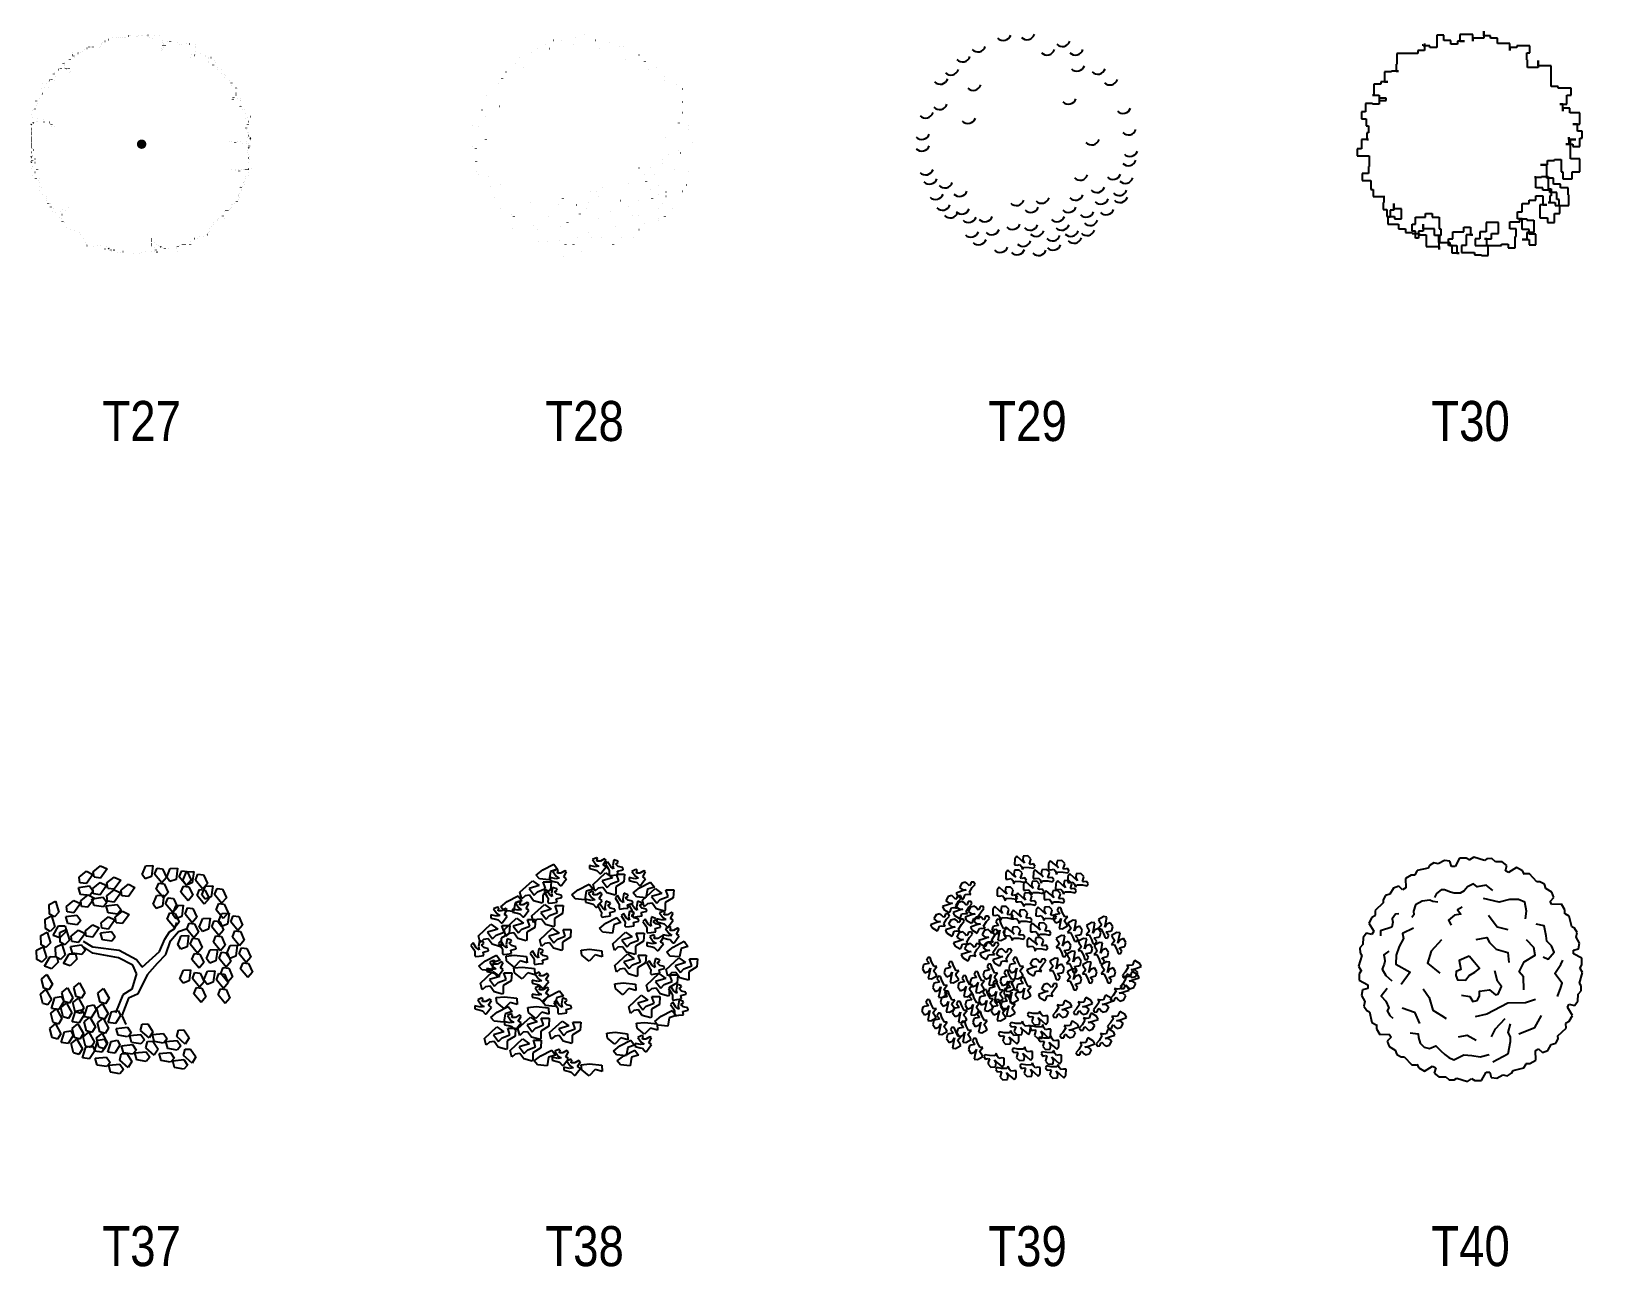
# Model space of a CAD drawing. Extents: x 1065 to 2013, y -203 to 519.
# Drawn here: x 1661.8 to 2012.8, y -202.7 to 74.8 of the extents above; entities that cross this region are included whole.
import ezdxf
from ezdxf.enums import TextEntityAlignment as Align

# ---------------------------------------------------------------- set-up
doc = ezdxf.new("R2010")
doc.units = 0
doc.header["$LTSCALE"] = 5
doc.header["$MEASUREMENT"] = 0
doc.header["$PDMODE"] = 3
doc.header["$PDSIZE"] = 0.005
doc.layers.get('0').update_dxf_attribs({"linetype": 'CONTINUOUS'})
doc.styles.get("Standard").update_dxf_attribs({"font": 'ach.shx', "width": 0.85, "height": 9})

# ---------------------------------------------------------------- blocks, each defined once
blk = doc.blocks.new('T27')
at = {"const_width": 0.021}
blk.add_lwpolyline([(-0.0105, 0, 1), (0.0105, 0, 1)], format="xyb", close=True, dxfattribs=at)
for p in [(-0.2546, 0.4236), (-0.2454, 0.431), (-0.2362, 0.4365), (-0.2362, 0.4365), (-0.2197, 0.4365), (-0.1903, 0.4347), (-0.1829, 0.4384), (-0.1811, 0.4494), (-0.1792, 0.4512), (-0.1755, 0.4549), (-0.1645, 0.4622), (-0.148, 0.4696), (-0.1296, 0.477), (-0.1149, 0.4806), (-0.1057, 0.4806), (-0.0947, 0.4806), (-0.0855, 0.4806), (-0.0781, 0.477), (-0.0726, 0.4806), (-0.0598, 0.4861), (-0.0543, 0.488), (-0.0487, 0.4898), (-0.023, 0.4825), (-0.0175, 0.4825), (-0.0138, 0.488), (-0.0009, 0.4898), (0.0028, 0.4898), (0.0229, 0.4898), (0.0285, 0.4898), (0.034, 0.4806), (0.0468, 0.4751), (0.0561, 0.4898), (0.0799, 0.4861), (0.0799, 0.4861), (0.0891, 0.4218), (0.0891, 0.4218), (0.091, 0.4292), (0.0928, 0.4641), (0.0928, 0.4273), (0.0946, 0.4586), (0.0965, 0.4531), (0.0965, 0.4494), (0.0965, 0.4439), (0.0965, 0.4328), (0.1038, 0.4439), (0.1149, 0.4622), (0.1277, 0.4604), (0.159, 0.4567), (0.1718, 0.4494), (0.1773, 0.4475), (0.1994, 0.4512), (0.2141, 0.4512), (0.2399, 0.4475), (0.2435, 0.4402), (0.2435, 0.4328), (0.2435, 0.4328), (-0.3502, 0.363), (-0.3465, 0.3685), (-0.3465, 0.3575), (-0.3465, 0.352), (-0.3226, 0.3795), (-0.3115, 0.4126), (-0.3097, 0.4016), (-0.306, 0.3961), (-0.3024, 0.3906), (-0.2858, 0.4089), (-0.2821, 0.4108), (-0.2748, 0.4126), (-0.2656, 0.4163), (0.2196, 0.3906), (0.2251, 0.4016), (0.238, 0.3997), (0.2399, 0.4163), (0.2399, 0.4016), (0.2637, 0.4053), (0.2858, 0.3979), (0.2858, 0.3942), (0.2987, 0.3887), (0.2987, 0.3851), (0.2987, 0.3703), (0.2987, 0.3685), (0.3115, 0.3887), (0.3207, 0.3556), (0.3281, 0.3759), (0.3299, 0.3648), (-0.4145, 0.2876), (-0.4053, 0.2913), (-0.3943, 0.3152), (-0.3925, 0.3225), (-0.3925, 0.2876), (-0.3869, 0.306), (-0.3741, 0.3354), (-0.363, 0.3391), (-0.3447, 0.3464), (-0.341, 0.3391), (-0.3392, 0.3391), (-0.3354, 0.3373), (-0.3354, 0.3354), (-0.3263, 0.3391), (-0.3226, 0.3225), (-0.3208, 0.3244), (0.3391, 0.3428), (0.3391, 0.3354), (0.3575, 0.3336), (0.3575, 0.3189), (0.3722, 0.3005), (0.374, 0.3134), (0.3777, 0.3097), (0.3924, 0.2858), (-0.4513, 0.2509), (-0.4513, 0.2214), (-0.4458, 0.227), (-0.4439, 0.2729), (-0.4347, 0.2546), (-0.4274, 0.2729), (-0.42, 0.2527), (-0.4163, 0.2803), (0.4034, 0.2748), (0.4053, 0.2637), (0.4237, 0.2527), (0.4237, 0.2288), (0.4237, 0.2214), (0.4292, 0.2509), (-0.4898, 0.1498), (-0.4843, 0.1571), (-0.4788, 0.159), (-0.4733, 0.1939), (-0.4715, 0.1737), (-0.4678, 0.181), (-0.4604, 0.2068), (0.4089, 0.2068), (0.4089, 0.2013), (0.4126, 0.2104), (0.4145, 0.2031), (0.4292, 0.2068), (0.4439, 0.1957), (0.4439, 0.1737), (0.4439, 0.17), (0.4457, 0.2049), (0.4457, 0.1976), (0.4512, 0.1571), (0.4622, 0.1571), (-0.4953, 0.0891), (-0.4953, 0.0708), (-0.4935, 0.1314), (-0.4898, 0.1204), (-0.4862, 0.0965), (-0.4715, 0.1002), (-0.4659, 0.1148), (-0.4659, 0.102), (-0.442, 0.1093), (-0.4384, 0.1002), (-0.4145, 0.0983), (-0.4126, 0.0909), (-0.4071, 0.0928), (-0.4053, 0.0891), (-0.4053, 0.0799), (-0.3906, 0.0799), (0.4659, 0.1148), (0.4678, 0.1387), (0.4678, 0.1387), (0.4696, 0.0726), (0.477, 0.1204), (0.477, 0.0891), (0.4806, 0.102), (0.488, 0.1241), (-0.4953, 0.0653), (-0.4953, 0.0542), (-0.4953, 0.045), (-0.4953, 0.0321), (-0.4953, 0.0285), (-0.4953, 0.023), (-0.4953, 0.0156), (-0.4953, 0.0046), (-0.4953, 0.0009), (0.3942, 0.0138), (0.4053, 0.0138), (0.42, 0.0082), (0.42, 0.0082), (0.4292, 0.0119), (0.4457, 0.0138), (0.4512, 0.0046), (0.4696, 0.0653), (0.4696, 0.0101), (0.4696, 0.0046), (0.4733, 0.0542), (0.477, 0.0303), (0.4788, 0.0505), (0.4788, 0.0009), (0.4788, 0.0009), (0.4806, 0.0395), (0.4825, 0.034), (0.4825, 0.0303), (0.488, 0.0285), (0.488, 0.0248), (0.4898, 0.0156), (-0.4953, -0.0046), (-0.4953, -0.0138), (-0.4953, -0.0358), (-0.4953, -0.0561), (-0.4953, -0.0579), (-0.4917, -0.0175), (-0.4917, -0.0542), (-0.4898, -0.0524), (-0.488, -0.0212), (-0.488, -0.0524), (-0.4862, -0.0248), (-0.4788, -0.0653), (0.477, -0.0303), (0.477, -0.0395), (0.477, -0.0395), (0.4788, -0.0469), (0.4806, -0.0157), (0.4806, -0.0616), (0.4825, -0.0083), (0.4825, -0.0542), (-0.4953, -0.08), (-0.4935, -0.1094), (-0.4917, -0.0726), (-0.4898, -0.0984), (-0.488, -0.0818), (-0.488, -0.1002), (-0.4788, -0.0818), (-0.4788, -0.1259), (-0.4697, -0.113), (0.4053, -0.1149), (0.4053, -0.1149), (0.42, -0.1149), (0.42, -0.1186), (0.42, -0.1186), (0.4365, -0.1149), (0.4384, -0.1204), (0.4494, -0.1149), (0.4586, -0.1149), (0.4678, -0.113), (0.4733, -0.113), (0.4788, -0.0818), (0.4788, -0.1278), (0.4806, -0.1112), (0.4861, -0.0708), (0.4917, -0.1094), (-0.488, -0.1406), (-0.4752, -0.1535), (-0.4641, -0.1627), (-0.4604, -0.1553), (-0.4604, -0.1719), (-0.4586, -0.1884), (-0.4568, -0.2086), (-0.4513, -0.1958), (0.4457, -0.1903), (0.4457, -0.1939), (0.4475, -0.2086), (0.4494, -0.2031), (0.4531, -0.1884), (0.4586, -0.17), (0.4586, -0.1719), (0.4604, -0.1829), (0.4622, -0.1664), (0.4678, -0.1443), (0.4678, -0.1553), (0.4788, -0.1406), (-0.4439, -0.227), (-0.4274, -0.2344), (-0.4255, -0.2436), (-0.4255, -0.2527), (-0.42, -0.2656), (-0.4108, -0.2675), (0.4034, -0.273), (0.4071, -0.2711), (0.4181, -0.2675), (0.4273, -0.2583), (0.4347, -0.2472), (0.4365, -0.227), (0.4365, -0.2307), (0.4365, -0.2325), (0.4365, -0.2362), (0.4384, -0.2215), (0.4384, -0.2399), (0.4384, -0.2399), (-0.4071, -0.2822), (-0.3998, -0.3005), (-0.3943, -0.2877), (-0.3869, -0.3079), (-0.3704, -0.3299), (-0.363, -0.3042), (-0.3612, -0.3336), (-0.3575, -0.3152), (-0.3557, -0.295), (-0.3557, -0.3465), (-0.3428, -0.2969), (-0.3428, -0.2969), (-0.3299, -0.2858), (0.3391, -0.3373), (0.3391, -0.3428), (0.3465, -0.3355), (0.3648, -0.3226), (0.3704, -0.3318), (0.374, -0.3024), (0.3795, -0.2987), (0.385, -0.2987), (0.3942, -0.295), (0.3979, -0.2895), (0.4034, -0.284), (-0.3447, -0.3538), (-0.3373, -0.3741), (-0.3189, -0.3851), (-0.3024, -0.3888), (-0.2785, -0.398), (-0.2766, -0.4071), (0.2582, -0.4163), (0.2766, -0.4126), (0.2913, -0.4071), (0.295, -0.4053), (0.3005, -0.398), (0.3042, -0.3796), (0.3042, -0.3906), (0.3134, -0.3686), (0.3207, -0.352), (0.3207, -0.352), (0.3207, -0.352), (0.3207, -0.3612), (-0.2601, -0.4237), (-0.2509, -0.4421), (-0.2472, -0.4494), (-0.2454, -0.4549), (-0.2178, -0.4586), (-0.1976, -0.4568), (-0.1829, -0.4568), (-0.1645, -0.4697), (-0.1572, -0.4586), (-0.148, -0.4678), (-0.1388, -0.4752), (-0.1351, -0.4825), (-0.1241, -0.4752), (-0.1094, -0.4862), (-0.0965, -0.488), (-0.0837, -0.4825), (-0.0837, -0.4825), (-0.0377, -0.4898), (-0.0101, -0.4898), (0.0009, -0.4862), (0.0174, -0.4825), (0.0432, -0.4825), (0.045, -0.4255), (0.045, -0.4347), (0.045, -0.4476), (0.045, -0.4531), (0.0561, -0.4402), (0.0561, -0.4641), (0.0561, -0.4825), (0.0634, -0.4752), (0.0671, -0.4494), (0.0689, -0.4843), (0.0763, -0.4549), (0.0836, -0.4586), (0.0836, -0.4586), (0.0855, -0.4604), (0.0946, -0.4641), (0.1038, -0.4678), (0.1222, -0.4697), (0.1571, -0.4623), (0.1571, -0.4697), (0.1608, -0.4825), (0.1627, -0.4604), (0.1718, -0.4549), (0.1847, -0.4513), (0.1939, -0.4513), (0.2178, -0.4513), (0.2196, -0.4365), (0.2362, -0.4255), (0.238, -0.4237), (0.249, -0.4219)]:
    blk.add_point(p)
blk = doc.blocks.new('T28')
for p in [(0.0009, 0.4932), (-0.2102, 0.4295), (-0.1746, 0.4486), (-0.1568, 0.4295), (-0.1389, 0.4677), (-0.1033, 0.4677), (-0.0498, 0.4486), (-0.0409, 0.4772), (0.0482, 0.4677), (0.066, 0.4295), (0.1106, 0.4581), (0.1551, 0.439), (0.173, 0.439), (-0.3083, 0.3626), (-0.2904, 0.3912), (-0.237, 0.4103), (0.1819, 0.3817), (0.2443, 0.4008), (0.271, 0.3721), (-0.3707, 0.2957), (-0.3528, 0.3243), (-0.2726, 0.3434), (0.2888, 0.3339), (0.3245, 0.3434), (0.3601, 0.3052), (0.3601, 0.2861), (-0.4419, 0.2192), (-0.3884, 0.2706), (0.4136, 0.267), (0.4403, 0.2479), (-0.4607, 0.1538), (-0.3828, 0.1705), (0.4403, 0.1905), (0.4403, 0.1428), (-0.5043, 0.0854), (-0.4774, 0.0814), (-0.444, 0.126), (0.4225, 0.095), (0.4671, 0.0854), (-0.444, 0.0202), (0.3623, 0.0314), (0.4671, 0.0663), (0.4849, 0.009), (-0.5043, -0.0102), (-0.4885, -0.0187), (0.3512, -0.0675), (0.3779, -0.0484), (0.4225, -0.0293), (0.4314, -0.0388), (-0.4865, -0.077), (-0.4865, -0.1248), (-0.4776, -0.1344), (0.2443, -0.1057), (0.271, -0.1344), (0.2977, -0.1057), (0.312, -0.1381), (0.3512, -0.0866), (0.3512, -0.0866), (0.4047, -0.1153), (0.4671, -0.1248), (-0.433, -0.1439), (-0.4241, -0.1917), (-0.3796, -0.1822), (0.0803, -0.1955), (0.1955, -0.1745), (0.2763, -0.1668), (0.2942, -0.205), (0.3298, -0.1859), (0.4582, -0.1822), (-0.4063, -0.2395), (-0.2438, -0.2635), (-0.1158, -0.2719), (-0.098, -0.2432), (-0.0356, -0.2719), (0.0179, -0.2624), (0.0268, -0.2146), (0.0535, -0.2146), (0.0625, -0.2337), (0.1605, -0.2528), (0.2407, -0.2528), (0.3031, -0.2432), (0.3298, -0.2241), (0.3512, -0.2682), (0.3655, -0.2146), (0.3655, -0.2337), (0.4403, -0.2108), (-0.3796, -0.2873), (-0.3261, -0.316), (-0.3172, -0.3255), (-0.1604, -0.3247), (-0.0214, -0.3136), (0.009, -0.291), (0.062, -0.3359), (0.1159, -0.3006), (0.1961, -0.2815), (0.214, -0.3197), (0.2407, -0.3197), (0.3334, -0.2873), (0.3334, -0.3351), (0.3334, -0.3446), (0.3601, -0.3255), (0.3958, -0.2873), (-0.3217, -0.3804), (-0.2281, -0.3637), (-0.2102, -0.3829), (-0.1103, -0.3693), (-0.077, -0.3526), (-0.032, -0.4211), (0.0176, -0.3971), (0.0304, -0.4211), (0.0749, -0.4211), (0.1399, -0.3693), (0.1641, -0.4211), (0.2175, -0.4211), (0.2443, -0.3829), (0.271, -0.3542), (-0.2049, -0.436), (-0.1659, -0.436), (-0.1122, -0.4306), (-0.0855, -0.4498), (-0.0498, -0.4498), (-0.0158, -0.4805), (0.1284, -0.4498), (-0.0937, -0.5028)]:
    blk.add_point(p)
blk = doc.blocks.new('T29')
for centre in [(-0.0024, 0.5046), (-0.2231, 0.4494), (-0.1093, 0.5012), (0.0873, 0.4356), (0.1562, 0.4736), (0.2149, 0.4356), (-0.2921, 0.4046), (0.2218, 0.3632), (-0.3921, 0.3045), (-0.3438, 0.3459), (0.3149, 0.3494), (0.37, 0.3011), (-0.2438, 0.2769), (-0.4576, 0.1527), (-0.3955, 0.1906), (0.1838, 0.2148), (0.4287, 0.1734), (-0.2679, 0.1285), (-0.4749, 0.0561), (0.2873, 0.0319), (0.4528, 0.0768), (-0.4749, 0.0043), (0.4597, -0.0198), (-0.4576, -0.1027), (0.2355, -0.1268), (0.3838, -0.1234), (0.4528, -0.0613), (-0.4404, -0.1441), (-0.3714, -0.1613), (-0.3059, -0.1993), (0.3114, -0.182), (0.4114, -0.1958), (0.439, -0.1406), (-0.4128, -0.2131), (-0.3818, -0.2614), (-0.0507, -0.2407), (0.0631, -0.2303), (0.2149, -0.2165), (0.3287, -0.2338), (0.4149, -0.2269), (-0.3473, -0.2959), (-0.2955, -0.2786), (-0.2645, -0.3166), (-0.1921, -0.3131), (0.0148, -0.2717), (0.1321, -0.3131), (0.1838, -0.2717), (0.2631, -0.2924), (0.2804, -0.3304), (0.3528, -0.2821), (-0.2542, -0.3822), (-0.161, -0.3718), (-0.0679, -0.3477), (0.0114, -0.3511), (0.039, -0.3787), (0.1114, -0.3994), (0.1528, -0.3511), (0.1942, -0.3787), (0.208, -0.4098), (0.2666, -0.3753), (-0.2197, -0.4167), (-0.1231, -0.4512), (-0.0472, -0.4615), (-0.0196, -0.4236), (0.0493, -0.465), (0.1148, -0.4408)]:
    blk.add_arc(centre, 0.0353, 224.79057, 341.70477)
blk = doc.blocks.new('T30')
for p, q in [((0.011, 0.4933), (-0.0478, 0.4933)), ((-0.0478, 0.4933), (-0.0478, 0.4933)), ((-0.0478, 0.4933), (-0.0478, 0.4623)), ((0.011, 0.4623), (0.011, 0.4933)), ((0.0593, 0.4866), (0.0593, 0.5071)), ((0.0593, 0.5071), (0.0593, 0.4761)), ((-0.2134, 0.445), (-0.2166, 0.445)), ((-0.2166, 0.445), (-0.2166, 0.445)), ((-0.2134, 0.4415), (-0.2134, 0.445)), ((-0.1821, 0.4415), (-0.2134, 0.4415)), ((-0.2064, 0.4521), (-0.2064, 0.421)), ((-0.1821, 0.4348), (-0.1821, 0.4415)), ((-0.1511, 0.4348), (-0.1821, 0.4348)), ((-0.1201, 0.4898), (-0.1511, 0.4898)), ((-0.1511, 0.4898), (-0.1511, 0.4348)), ((-0.1511, 0.4348), (-0.1511, 0.4348)), ((-0.1201, 0.4658), (-0.1201, 0.4898)), ((-0.0891, 0.4658), (-0.1201, 0.4658)), ((-0.0891, 0.4485), (-0.0891, 0.4658)), ((-0.0581, 0.4485), (-0.0891, 0.4485)), ((-0.027, 0.4623), (-0.0581, 0.4623)), ((-0.0581, 0.4623), (-0.0581, 0.4485)), ((-0.0478, 0.4623), (-0.027, 0.4623)), ((0.0593, 0.4761), (0.011, 0.4761)), ((0.011, 0.4761), (0.011, 0.4623)), ((0.0903, 0.4866), (0.0593, 0.4866)), ((0.0903, 0.4761), (0.0903, 0.4866)), ((0.1213, 0.4761), (0.0903, 0.4761)), ((0.1213, 0.4521), (0.1213, 0.4761)), ((0.1763, 0.4521), (0.1213, 0.4521)), ((0.1763, 0.421), (0.1763, 0.4521)), ((0.2073, 0.4348), (0.1763, 0.4348)), ((0.1763, 0.4348), (0.1763, 0.421)), ((0.2661, 0.4415), (0.2073, 0.4415)), ((0.2073, 0.4415), (0.2073, 0.4348)), ((0.2661, 0.4105), (0.2661, 0.4415)), ((-0.3305, 0.3586), (-0.334, 0.3586)), ((-0.334, 0.3586), (-0.334, 0.3276)), ((-0.2995, 0.407), (-0.3305, 0.407)), ((-0.3305, 0.407), (-0.3305, 0.3586)), ((-0.2684, 0.407), (-0.2995, 0.407)), ((-0.2995, 0.407), (-0.2995, 0.407)), ((-0.2374, 0.407), (-0.2684, 0.407)), ((-0.2684, 0.407), (-0.2684, 0.407)), ((-0.2064, 0.421), (-0.2374, 0.421)), ((-0.2374, 0.421), (-0.2374, 0.407)), ((-0.2064, 0.421), (-0.2064, 0.421)), ((0.2524, 0.3794), (0.2524, 0.4105)), ((0.2524, 0.4105), (0.2661, 0.4105)), ((0.2556, 0.3794), (0.2524, 0.3794)), ((0.2556, 0.3449), (0.2556, 0.3794)), ((0.3039, 0.3519), (0.3039, 0.3759)), ((0.3039, 0.3759), (0.3039, 0.3449)), ((0.3627, 0.3519), (0.3039, 0.3519)), ((0.3627, 0.3209), (0.3627, 0.3519)), ((-0.3548, 0.3244), (-0.3858, 0.3244)), ((-0.3858, 0.3244), (-0.3858, 0.2793)), ((-0.3238, 0.3276), (-0.3548, 0.3276)), ((-0.3548, 0.3276), (-0.3548, 0.3244)), ((-0.334, 0.3276), (-0.3238, 0.3276)), ((0.3039, 0.3449), (0.2556, 0.3449)), ((0.3627, 0.2899), (0.3627, 0.3209)), ((0.3627, 0.3209), (0.3627, 0.3209)), ((0.3627, 0.2588), (0.3627, 0.2899)), ((0.3627, 0.2899), (0.3627, 0.2899)), ((-0.4341, 0.2208), (-0.4408, 0.2208)), ((-0.4408, 0.2208), (-0.4098, 0.2208)), ((-0.403, 0.2691), (-0.4341, 0.2691)), ((-0.4341, 0.2691), (-0.4341, 0.2208)), ((-0.4098, 0.2208), (-0.4098, 0.1964)), ((-0.372, 0.2793), (-0.403, 0.2793)), ((-0.403, 0.2793), (-0.403, 0.2691)), ((-0.3858, 0.2793), (-0.372, 0.2793)), ((0.3937, 0.2588), (0.3627, 0.2588)), ((0.3627, 0.2588), (0.3627, 0.2588)), ((0.3937, 0.2518), (0.3937, 0.2588)), ((0.4522, 0.2518), (0.3937, 0.2518)), ((0.4318, 0.1792), (0.4318, 0.2208)), ((0.4318, 0.2208), (0.4522, 0.2208)), ((0.4522, 0.2208), (0.4522, 0.2518)), ((-0.4721, 0.1449), (-0.489, 0.1449)), ((-0.489, 0.1449), (-0.489, 0.1136)), ((-0.4408, 0.1827), (-0.4721, 0.1827)), ((-0.4721, 0.1827), (-0.4721, 0.1449)), ((-0.4408, 0.1792), (-0.4408, 0.1827)), ((-0.4098, 0.1792), (-0.4408, 0.1792)), ((-0.3787, 0.207), (-0.4098, 0.207)), ((-0.4098, 0.207), (-0.4098, 0.1792)), ((-0.4098, 0.1964), (-0.3787, 0.1964)), ((-0.3787, 0.1964), (-0.3787, 0.207)), ((0.4145, 0.1792), (0.4004, 0.1792)), ((0.4004, 0.1792), (0.4318, 0.1792)), ((0.4145, 0.1481), (0.4145, 0.1792)), ((0.4455, 0.1622), (0.4145, 0.1622)), ((0.4145, 0.1622), (0.4145, 0.1481)), ((0.4455, 0.1414), (0.4455, 0.1622)), ((0.4903, 0.1414), (0.4455, 0.1414)), ((0.4903, 0.0896), (0.4903, 0.1414)), ((-0.489, 0.1136), (-0.4686, 0.1136)), ((-0.4686, 0.1136), (-0.4686, 0.0825)), ((-0.4686, 0.0825), (-0.458, 0.0825)), ((-0.458, 0.0825), (-0.458, 0.0515)), ((0.48, 0.0896), (0.4592, 0.0896)), ((0.4592, 0.0896), (0.4903, 0.0896)), ((0.48, 0.0585), (0.48, 0.0896)), ((-0.458, 0.0205), (-0.489, 0.0205)), ((-0.489, 0.0205), (-0.489, -0.0208)), ((-0.458, 0.0515), (-0.4651, 0.0515)), ((-0.4651, 0.0515), (-0.4651, 0.0205)), ((-0.4651, 0.0205), (-0.458, 0.0205)), ((0.442, 0.0205), (0.442, 0.031)), ((0.442, 0.031), (0.442, 0)), ((0.473, 0.0205), (0.442, 0.0205)), ((0.449, -0.0106), (0.449, 0.0205)), ((0.449, 0.0205), (0.473, 0.0205)), ((0.5005, 0.0585), (0.48, 0.0585)), ((0.4903, -0.0106), (0.4903, 0.0275)), ((0.4903, 0.0275), (0.5005, 0.0275)), ((0.5005, 0.0275), (0.5005, 0.0585)), ((-0.489, -0.0208), (-0.5098, -0.0208)), ((-0.5098, -0.0208), (-0.5098, -0.0518)), ((-0.5098, -0.0518), (-0.4548, -0.0518)), ((-0.4548, -0.0518), (-0.4548, -0.1001)), ((0.3764, -0.0726), (0.3764, -0.0691)), ((0.3764, -0.0691), (0.4075, -0.0691)), ((0.4075, -0.0691), (0.4075, -0.1245)), ((0.442, 0), (0.4282, 0)), ((0.4282, 0), (0.4592, 0)), ((0.449, -0.0656), (0.449, -0.0106)), ((0.449, -0.0106), (0.449, -0.0106)), ((0.4903, -0.0656), (0.449, -0.0656)), ((0.4592, 0), (0.4592, -0.0106)), ((0.4592, -0.0106), (0.4903, -0.0106)), ((0.4903, -0.1245), (0.4903, -0.0656)), ((-0.458, -0.1312), (-0.4859, -0.1312)), ((-0.4859, -0.1312), (-0.4859, -0.1625)), ((-0.4548, -0.1001), (-0.458, -0.1001)), ((-0.458, -0.1001), (-0.458, -0.1312)), ((0.3419, -0.0934), (0.3144, -0.0934)), ((0.3144, -0.0934), (0.3454, -0.0934)), ((0.3419, -0.152), (0.3419, -0.0934)), ((0.3454, -0.0934), (0.3454, -0.0726)), ((0.3454, -0.0726), (0.3764, -0.0726)), ((0.4075, -0.1245), (0.4145, -0.1245)), ((0.4145, -0.1245), (0.4145, -0.1555)), ((0.4557, -0.1555), (0.4557, -0.1245)), ((0.4557, -0.1245), (0.4903, -0.1245)), ((-0.4859, -0.1625), (-0.4478, -0.1625)), ((-0.4478, -0.1625), (-0.4478, -0.2038)), ((-0.4478, -0.2038), (-0.4376, -0.2038)), ((-0.4376, -0.2038), (-0.4376, -0.2348)), ((0.2936, -0.1485), (0.2869, -0.1485)), ((0.2869, -0.1485), (0.3179, -0.1485)), ((0.2936, -0.1968), (0.2936, -0.1485)), ((0.3246, -0.1968), (0.2936, -0.1968)), ((0.3179, -0.1485), (0.3179, -0.1453)), ((0.3179, -0.1453), (0.3489, -0.1453)), ((0.3246, -0.2073), (0.3246, -0.1968)), ((0.3557, -0.2073), (0.3246, -0.2073)), ((0.3729, -0.152), (0.3419, -0.152)), ((0.3489, -0.1453), (0.3489, -0.2003)), ((0.3489, -0.2003), (0.3627, -0.2003)), ((0.3557, -0.2176), (0.3557, -0.2073)), ((0.3627, -0.2003), (0.3627, -0.2313)), ((0.3729, -0.1795), (0.3729, -0.152)), ((0.4039, -0.1795), (0.3729, -0.1795)), ((0.4039, -0.1968), (0.4039, -0.1795)), ((0.4385, -0.1968), (0.4039, -0.1968)), ((0.4145, -0.1555), (0.4557, -0.1555)), ((0.4385, -0.2278), (0.4385, -0.1968)), ((0.4557, -0.1555), (0.4557, -0.1555)), ((-0.4376, -0.2348), (-0.3893, -0.2348)), ((-0.3893, -0.2623), (-0.3925, -0.2623)), ((-0.3925, -0.2623), (-0.3925, -0.2934)), ((-0.3893, -0.2348), (-0.3893, -0.2313)), ((-0.3893, -0.2313), (-0.3893, -0.2623)), ((-0.3442, -0.2902), (-0.3442, -0.2659)), ((-0.3442, -0.2659), (-0.3442, -0.2969)), ((0.2316, -0.3039), (0.2316, -0.2659)), ((0.2316, -0.2659), (0.2316, -0.2659)), ((0.2316, -0.2659), (0.2626, -0.2659)), ((0.2626, -0.2659), (0.2626, -0.2521)), ((0.2626, -0.2521), (0.2936, -0.2521)), ((0.2936, -0.2521), (0.2936, -0.2313)), ((0.2936, -0.2313), (0.3246, -0.2313)), ((0.3419, -0.2729), (0.3109, -0.2729)), ((0.3109, -0.2729), (0.3109, -0.3315)), ((0.3246, -0.2313), (0.3246, -0.2729)), ((0.3246, -0.2729), (0.3419, -0.2729)), ((0.3557, -0.2623), (0.3489, -0.2623)), ((0.3489, -0.2623), (0.38, -0.2623)), ((0.3867, -0.2176), (0.3557, -0.2176)), ((0.3627, -0.2313), (0.3557, -0.2313)), ((0.3557, -0.2313), (0.3557, -0.2623)), ((0.38, -0.2623), (0.38, -0.2761)), ((0.38, -0.2761), (0.411, -0.2761)), ((0.3867, -0.2486), (0.3867, -0.2176)), ((0.3867, -0.2176), (0.3867, -0.2176)), ((0.3972, -0.2486), (0.3867, -0.2486)), ((0.3972, -0.2796), (0.3972, -0.2486)), ((0.4004, -0.2796), (0.3972, -0.2796)), ((0.4004, -0.3107), (0.4004, -0.2796)), ((0.411, -0.2761), (0.411, -0.2761)), ((0.411, -0.2761), (0.442, -0.2761)), ((0.442, -0.2278), (0.4385, -0.2278)), ((0.442, -0.2761), (0.442, -0.2278)), ((-0.3925, -0.2934), (-0.3755, -0.2934)), ((-0.3755, -0.2934), (-0.3755, -0.3247)), ((-0.3755, -0.3247), (-0.341, -0.3247)), ((-0.3615, -0.3279), (-0.372, -0.3279)), ((-0.372, -0.3279), (-0.372, -0.359)), ((-0.3442, -0.2969), (-0.3615, -0.2969)), ((-0.3615, -0.2969), (-0.3615, -0.3279)), ((-0.31, -0.2902), (-0.3442, -0.2902)), ((-0.341, -0.3247), (-0.341, -0.335)), ((-0.341, -0.335), (-0.31, -0.335)), ((-0.31, -0.335), (-0.31, -0.2902)), ((-0.2477, -0.359), (-0.2477, -0.3279)), ((-0.2477, -0.3279), (-0.2029, -0.3279)), ((-0.2029, -0.3279), (-0.2029, -0.3107)), ((-0.2029, -0.3107), (-0.1719, -0.3107)), ((-0.1719, -0.3107), (-0.1719, -0.3279)), ((-0.1719, -0.3279), (-0.1409, -0.3279)), ((-0.1409, -0.3279), (-0.1409, -0.3798)), ((0.1763, -0.3798), (0.1763, -0.3487)), ((0.1763, -0.3487), (0.2214, -0.3487)), ((0.2108, -0.335), (0.2108, -0.3039)), ((0.2108, -0.3039), (0.2316, -0.3039)), ((0.2316, -0.335), (0.2108, -0.335)), ((0.2214, -0.3487), (0.2214, -0.335)), ((0.2214, -0.335), (0.2524, -0.335)), ((0.2316, -0.3833), (0.2316, -0.335)), ((0.2524, -0.335), (0.2524, -0.3417)), ((0.2524, -0.3417), (0.2834, -0.3417)), ((0.2834, -0.3417), (0.2834, -0.397)), ((0.3109, -0.3315), (0.3454, -0.3315)), ((0.3454, -0.3315), (0.3454, -0.3522)), ((0.3764, -0.3522), (0.3764, -0.3107)), ((0.3764, -0.3107), (0.4004, -0.3107)), ((-0.372, -0.359), (-0.3238, -0.359)), ((-0.3238, -0.359), (-0.3238, -0.3798)), ((-0.3238, -0.3798), (-0.2927, -0.3798)), ((-0.2927, -0.3798), (-0.2927, -0.397)), ((-0.2927, -0.397), (-0.2617, -0.397)), ((-0.2617, -0.39), (-0.2617, -0.359)), ((-0.2617, -0.359), (-0.2477, -0.359)), ((-0.2477, -0.39), (-0.2617, -0.39)), ((-0.2617, -0.397), (-0.2617, -0.4006)), ((-0.2617, -0.4006), (-0.2304, -0.4006)), ((-0.2477, -0.4214), (-0.2477, -0.39)), ((-0.2134, -0.39), (-0.2339, -0.39)), ((-0.2339, -0.39), (-0.2339, -0.4214)), ((-0.2304, -0.4006), (-0.2304, -0.4073)), ((-0.2304, -0.4073), (-0.1994, -0.4073)), ((-0.2134, -0.3798), (-0.2134, -0.359)), ((-0.2134, -0.359), (-0.2134, -0.39)), ((-0.1617, -0.3798), (-0.2134, -0.3798)), ((-0.1994, -0.4073), (-0.1994, -0.4591)), ((-0.1617, -0.4108), (-0.1617, -0.3798)), ((-0.1374, -0.4108), (-0.1617, -0.4108)), ((-0.1338, -0.4108), (-0.1444, -0.4108)), ((-0.1444, -0.4108), (-0.1444, -0.4418)), ((-0.1409, -0.3798), (-0.1338, -0.3798)), ((-0.1374, -0.4418), (-0.1374, -0.4108)), ((-0.1338, -0.3798), (-0.1338, -0.4108)), ((-0.0788, -0.4246), (-0.0788, -0.3935)), ((-0.0788, -0.3935), (-0.0306, -0.3935)), ((-0.0306, -0.3935), (-0.0306, -0.373)), ((-0.0306, -0.373), (0.0004, -0.373)), ((0.011, -0.4073), (-0.02, -0.4073)), ((-0.02, -0.4073), (-0.02, -0.4556)), ((0.0004, -0.373), (0.0004, -0.4073)), ((0.0004, -0.4073), (0.011, -0.4073)), ((0.0695, -0.3935), (0.042, -0.3935)), ((0.042, -0.3935), (0.042, -0.4246)), ((0.1248, -0.3522), (0.0695, -0.3522)), ((0.0695, -0.3522), (0.0695, -0.3935)), ((0.0935, -0.4246), (0.0935, -0.4006)), ((0.0935, -0.4006), (0.1248, -0.4006)), ((0.1248, -0.4006), (0.1248, -0.3522)), ((0.2041, -0.3798), (0.1763, -0.3798)), ((0.2006, -0.4661), (0.2006, -0.4143)), ((0.2006, -0.4143), (0.2041, -0.4143)), ((0.2041, -0.4143), (0.2041, -0.3798)), ((0.2626, -0.3833), (0.2316, -0.3833)), ((0.2834, -0.397), (0.2524, -0.397)), ((0.2524, -0.397), (0.2524, -0.4281)), ((0.2626, -0.4041), (0.2626, -0.3833)), ((0.2936, -0.4041), (0.2626, -0.4041)), ((0.2936, -0.4524), (0.2936, -0.4041)), ((0.2936, -0.4041), (0.2936, -0.4041)), ((0.3454, -0.3522), (0.3764, -0.3522)), ((-0.2339, -0.4214), (-0.2477, -0.4214)), ((-0.1994, -0.4591), (-0.1409, -0.4591)), ((-0.1444, -0.4418), (-0.0926, -0.4418)), ((-0.1409, -0.4729), (-0.1409, -0.4418)), ((-0.1409, -0.4418), (-0.1374, -0.4418)), ((-0.1409, -0.4591), (-0.1409, -0.4729)), ((-0.0996, -0.4556), (-0.0996, -0.4246)), ((-0.0996, -0.4246), (-0.0788, -0.4246)), ((-0.0824, -0.4556), (-0.0996, -0.4556)), ((-0.0926, -0.4418), (-0.0926, -0.4556)), ((-0.0926, -0.4556), (-0.0616, -0.4556)), ((-0.0824, -0.4901), (-0.0824, -0.4556)), ((-0.0513, -0.4901), (-0.0824, -0.4901)), ((-0.0616, -0.4556), (-0.0616, -0.4901)), ((-0.0616, -0.4901), (-0.0513, -0.4901)), ((-0.02, -0.4556), (-0.0408, -0.4556)), ((-0.0408, -0.4556), (-0.0408, -0.4869)), ((-0.0408, -0.4869), (0.0177, -0.4869)), ((0.0177, -0.4869), (0.0177, -0.4972)), ((0.042, -0.4246), (0.0212, -0.4246)), ((0.0212, -0.4246), (0.0212, -0.4556)), ((0.0212, -0.4556), (0.073, -0.4556)), ((0.073, -0.4246), (0.0625, -0.4246)), ((0.0625, -0.4246), (0.0935, -0.4246)), ((0.073, -0.4556), (0.073, -0.4246)), ((0.0797, -0.4556), (0.073, -0.4556)), ((0.073, -0.4556), (0.073, -0.4556)), ((0.073, -0.4556), (0.1076, -0.4556)), ((0.0797, -0.5007), (0.0797, -0.4556)), ((0.1076, -0.4556), (0.1076, -0.4556)), ((0.1076, -0.4556), (0.1386, -0.4556)), ((0.1386, -0.4556), (0.1386, -0.4489)), ((0.1386, -0.4489), (0.1696, -0.4489)), ((0.1696, -0.4489), (0.1696, -0.4661)), ((0.1696, -0.4661), (0.2006, -0.4661)), ((0.2524, -0.4281), (0.2316, -0.4281)), ((0.2316, -0.4281), (0.2626, -0.4281)), ((0.2626, -0.4281), (0.2626, -0.4524)), ((0.2626, -0.4524), (0.2936, -0.4524)), ((0.0177, -0.4972), (0.0487, -0.4972)), ((0.0487, -0.4972), (0.0487, -0.5007)), ((0.0487, -0.5007), (0.0797, -0.5007))]:
    blk.add_line(p, q)
blk = doc.blocks.new('L', base_point=(1.3683, 0.5913))
for p, q in [((1.2809, 0.65), (1.3117, 0.675)), ((1.2937, 0.5998), (1.2809, 0.65)), ((1.3117, 0.675), (1.3419, 0.6213)), ((1.3419, 0.6213), (1.3225, 0.5909)), ((1.2753, 0.5668), (1.3061, 0.5917)), ((1.2881, 0.5166), (1.2753, 0.5668)), ((1.3169, 0.5076), (1.2881, 0.5166)), ((1.3225, 0.5909), (1.2937, 0.5998)), ((1.3061, 0.5917), (1.3362, 0.538)), ((1.3362, 0.538), (1.3169, 0.5076)), ((1.337, 0.4891), (1.3557, 0.5478)), ((1.3557, 0.5478), (1.3911, 0.5544)), ((1.4042, 0.5272), (1.3763, 0.4836)), ((1.3911, 0.5544), (1.4042, 0.5272)), ((1.3763, 0.4836), (1.337, 0.4891))]:
    blk.add_line(p, q)
blk = doc.blocks.new('T37')
for p, q in [((0.1484, 0.1832), (0.1578, 0.2109)), ((0.1037, 0.1352), (0.1249, 0.1681)), ((0.1249, 0.1681), (0.1484, 0.1832)), ((0.1296, 0.1277), (0.1649, 0.1705)), ((0.1649, 0.1705), (0.2048, 0.1832)), ((-0.2188, 0.0722), (-0.2634, 0.1025)), ((-0.2188, 0.0999), (-0.2611, 0.1252)), ((-0.1011, 0.0848), (-0.2188, 0.0999)), ((-0.1034, 0.052), (-0.2188, 0.0722)), ((-0.0234, 0.042), (-0.1011, 0.0848)), ((0.0025, 0.0092), (0.0801, 0.0798)), ((0.0801, 0.0798), (0.1037, 0.1352)), ((0.1084, 0.0672), (0.1296, 0.1277)), ((-0.0399, 0.0193), (-0.1034, 0.052)), ((-0.0234, -0.0186), (-0.0399, 0.0193)), ((0.0025, 0.0092), (-0.0234, 0.042)), ((0.026, -0.0236), (0.0707, 0.0269)), ((0.0707, 0.0269), (0.1084, 0.0672)), ((-0.0234, -0.0186), (-0.0446, -0.0892)), ((0.026, -0.0236), (-0.0187, -0.1119)), ((-0.0846, -0.1143), (-0.1175, -0.1951)), ((-0.0587, -0.1295), (-0.0893, -0.2076)), ((-0.0446, -0.0892), (-0.0846, -0.1143)), ((-0.0187, -0.1119), (-0.0587, -0.1295)), ((-0.0893, -0.2076), (-0.0705, -0.248))]:
    blk.add_line(p, q)
at = {"xscale": 0.8186112, "yscale": 0.8186112, "zscale": 0.8186112}
for p, rotation in [((-0.1975, 0.3799), 295.0165150851705), ((-0.1363, 0.3294), 295.0165150851705), ((0.0401, 0.3798), 190.1248425347958), ((0.1507, 0.3672), 190.1248425347958), ((0.2236, 0.3521), 190.1248425347958), ((-0.0728, 0.2966), 295.0165150851705), ((0.309, 0.288), 190.1248425347958), ((-0.3552, 0.2286), 347.8021081598379), ((-0.254, 0.2487), 295.0165150851705), ((0.0895, 0.2462), 190.1248425347958), ((0.1766, 0.2008), 190.1248425347958), ((-0.2329, 0.1151), 295.0165150851705), ((-0.0987, 0.1756), 295.0165150851705), ((0.2966, 0.1428), 190.1248425347958), ((0.3818, 0.1654), 190.1248425347958), ((-0.3928, 0.0899), 347.8021081598379), ((-0.3081, 0.1025), 347.8021081598379), ((0.2001, 0.0646), 190.1248425347958), ((0.3296, 0.0016), 190.1248425347958), ((0.419, 0.0218), 190.1248425347958), ((0.2095, -0.0892), 190.1248425347958), ((0.3178, -0.0942), 190.1248425347958), ((-0.0328, -0.2505), 66.16076666471405), ((-0.0093, -0.3286), 66.16076666471405), ((0.1296, -0.2782), 66.16076666471405), ((-0.1269, -0.3841), 66.16076666471405), ((0.1602, -0.3639), 66.16076666471405)]:
    blk.add_blockref('L', p, dxfattribs=dict(at, rotation=rotation))
for p in [(-0.3787, -0.0917), (-0.2329, -0.1295), (-0.287, -0.1521), (-0.1246, -0.1547), (-0.3364, -0.2455), (-0.2399, -0.3135), (-0.1858, -0.2833), (-0.1269, -0.2883)]:
    blk.add_blockref('L', p, dxfattribs=at)
blk = doc.blocks.new('BRANCHO1', base_point=(16.66, 36.12))
for p, q in [((16.573, 36.1498), (16.6363, 36.2083)), ((16.5817, 36.1159), (16.573, 36.1498)), ((16.6707, 36.1837), (16.619, 36.1683)), ((16.619, 36.1683), (16.6449, 36.1344)), ((16.6363, 36.2083), (16.6707, 36.1837)), ((16.6449, 36.1344), (16.6622, 36.1529)), ((16.6622, 36.1529), (16.7024, 36.1683)), ((16.7283, 36.1621), (16.688, 36.1375)), ((16.7024, 36.1683), (16.6909, 36.2022)), ((16.6909, 36.2022), (16.7311, 36.2022)), ((16.7311, 36.2022), (16.7283, 36.1621)), ((16.5989, 36.1313), (16.5817, 36.1159)), ((16.6219, 36.1344), (16.5989, 36.1313)), ((16.642, 36.1067), (16.6219, 36.1344)), ((16.6851, 36.0944), (16.642, 36.1067)), ((16.688, 36.1005), (16.6851, 36.0944)), ((16.688, 36.1375), (16.688, 36.1005))]:
    blk.add_line(p, q)
blk = doc.blocks.new('BRANCHO2', base_point=(16.83, 36.07))
for p, q in [((16.7826, 36.0972), (16.8244, 36.1012)), ((16.7857, 36.0721), (16.7826, 36.0972)), ((16.8235, 36.041), (16.7857, 36.0721)), ((16.8534, 36.0726), (16.8235, 36.041)), ((16.8244, 36.1012), (16.8867, 36.0942)), ((16.8887, 36.0624), (16.8534, 36.0726)), ((16.8867, 36.0942), (16.8887, 36.0624))]:
    blk.add_line(p, q)
blk = doc.blocks.new('BRANCHO3', base_point=(16.71, 35.96))
for p, q in [((16.6554, 35.9949), (16.6554, 35.9795)), ((16.6841, 35.9887), (16.6554, 35.9949)), ((16.6899, 36.0349), (16.6698, 36.0256)), ((16.6698, 36.0256), (16.687, 36.001)), ((16.7014, 35.9918), (16.6841, 35.9887)), ((16.687, 36.001), (16.7014, 35.9918)), ((16.6956, 36.0318), (16.6899, 36.0349)), ((16.6927, 36.0165), (16.6956, 36.0318)), ((16.71, 36.0165), (16.6927, 36.0165)), ((16.7301, 36.0288), (16.71, 36.0165)), ((16.7243, 35.9979), (16.7387, 36.0226)), ((16.7387, 35.9887), (16.7243, 35.9979)), ((16.7387, 36.0226), (16.7301, 36.0288)), ((16.6554, 35.9795), (16.6812, 35.9733)), ((16.6812, 35.9733), (16.6927, 35.9702)), ((16.6927, 35.9702), (16.7071, 35.9548)), ((16.7071, 35.9548), (16.7128, 35.9548)), ((16.7128, 35.9548), (16.7243, 35.9702)), ((16.7243, 35.9702), (16.7387, 35.9887))]:
    blk.add_line(p, q)
blk = doc.blocks.new('T38')
at = {"xscale": 0.8874708479999999, "yscale": 0.8874708479999999, "zscale": 0.8874708479999999}
for name, p in [('BRANCHO3', (0.071, 0.4349)), ('BRANCHO3', (-0.1065, 0.3816)), ('BRANCHO1', (0.1154, 0.355)), ('BRANCHO3', (0.2485, 0.3816)), ('BRANCHO1', (-0.213, 0.3195)), ('BRANCHO1', (0.3372, 0.284)), ('BRANCHO3', (-0.2751, 0.2396)), ('BRANCHO1', (-0.1597, 0.213)), ('BRANCHO3', (0.0532, 0.284)), ('BRANCHO3', (-0.3727, 0.213)), ('BRANCHO1', (-0.284, 0.1509)), ('BRANCHO3', (0.3727, 0.1952)), ('BRANCHO1', (-0.3994, 0.1242)), ('BRANCHO1', (-0.1242, 0.1065)), ('BRANCHO1', (0.2041, 0.0887)), ('BRANCHO3', (0.3284, 0.0887)), ('BRANCHO3', (0.3994, 0.1242)), ('BRANCHO2', (0.0266, 0.0621)), ('BRANCHO3', (-0.3905, -0.0266)), ('BRANCHO2', (-0.3106, 0.0355)), ('BRANCHO2', (-0.2751, -0.0177)), ('BRANCHO1', (0.213, -0.0089)), ('BRANCHO1', (0.4437, -0.0266)), ('BRANCHO1', (-0.3905, -0.0887)), ('BRANCHO3', (-0.1864, -0.0799)), ('BRANCHO2', (0.1775, -0.0887)), ('BRANCHO1', (0.355, -0.0976)), ('BRANCHO3', (-0.4437, -0.1952)), ('BRANCHO2', (-0.355, -0.1509)), ('BRANCHO3', (-0.1864, -0.142)), ('BRANCHO1', (0.2751, -0.1952)), ('BRANCHO3', (-0.3106, -0.2662)), ('BRANCHO2', (-0.213, -0.1952)), ('BRANCHO1', (-0.3727, -0.3372)), ('BRANCHO1', (-0.2219, -0.2929)), ('BRANCHO1', (-0.0799, -0.3106)), ('BRANCHO2', (0.2751, -0.2662)), ('BRANCHO1', (-0.2574, -0.3905)), ('BRANCHO2', (0.142, -0.3106)), ('BRANCHO3', (0.2751, -0.3639)), ('BRANCHO3', (-0.0976, -0.426)), ('BRANCHO3', (-0.0444, -0.4704)), ('BRANCHO2', (0.0266, -0.4526))]:
    blk.add_blockref(name, p, dxfattribs=at)
for name, p, rotation in [('BRANCHO3', (0.1154, 0.426), 315.0000000000102), ('BRANCHO2', (-0.1686, 0.426), 33.69006752598449), ('BRANCHO3', (-0.1597, 0.3017), 315.0000000000102), ('BRANCHO2', (-0.0089, 0.3372), 33.69006752598449), ('BRANCHO3', (0.1597, 0.2751), 315.0000000000102), ('BRANCHO2', (0.2662, 0.3461), 33.69006752598449), ('BRANCHO2', (-0.3284, 0.284), 33.69006752598449), ('BRANCHO3', (0.0799, 0.2396), 315.0000000000102), ('BRANCHO3', (0.2219, 0.2396), 315.0000000000102), ('BRANCHO2', (0.1154, 0.1864), 33.69006752598449), ('BRANCHO3', (0.1864, 0.1952), 315.0000000000102), ('BRANCHO3', (0.284, 0.1686), 315.0000000000102), ('BRANCHO3', (-0.4881, 0.0621), 315.0000000000102), ('BRANCHO3', (-0.3639, 0.071), 315.0000000000102), ('BRANCHO3', (-0.2219, 0.0266), 315.0000000000102), ('BRANCHO2', (0.4171, 0.0799), 33.69006752598449), ('BRANCHO2', (-0.426, 0.0177), 33.69006752598449), ('BRANCHO3', (0.3017, -0.0177), 315.0000000000102), ('BRANCHO3', (0.3994, -0.1331), 315.0000000000102), ('BRANCHO2', (-0.142, -0.142), 33.69006752598449), ('BRANCHO3', (-0.1154, -0.1952), 315.0000000000102), ('BRANCHO3', (0.4082, -0.2041), 315.0000000000102), ('BRANCHO2', (-0.3727, -0.213), 33.69006752598449), ('BRANCHO2', (0.3639, -0.2307), 33.69006752598449), ('BRANCHO2', (0.1775, -0.3639), 33.69006752598449), ('BRANCHO2', (-0.1775, -0.4082), 33.69006752598449), ('BRANCHO2', (0.1952, -0.4082), 33.69006752598449)]:
    blk.add_blockref(name, p, dxfattribs=dict(at, rotation=rotation))
blk = doc.blocks.new('BRANCHS', base_point=(1.4853, 0.588))
for p, q in [((1.4971, 0.6014), (1.4858, 0.588)), ((1.4858, 0.588), (1.5005, 0.5883)), ((1.5146, 0.6522), (1.4864, 0.6366)), ((1.4864, 0.6366), (1.4921, 0.6254)), ((1.4921, 0.6254), (1.5019, 0.6135)), ((1.5019, 0.6135), (1.4971, 0.6014)), ((1.5005, 0.5883), (1.5139, 0.5633)), ((1.5313, 0.6501), (1.5146, 0.6522)), ((1.5199, 0.5964), (1.5255, 0.6211)), ((1.5292, 0.6122), (1.5199, 0.5964)), ((1.5255, 0.6211), (1.5313, 0.6501)), ((1.5291, 0.572), (1.5482, 0.5759)), ((1.5487, 0.6203), (1.5292, 0.6122)), ((1.5482, 0.5759), (1.5568, 0.5791)), ((1.5622, 0.5996), (1.5487, 0.6203)), ((1.5568, 0.5791), (1.5622, 0.5996)), ((1.5139, 0.5633), (1.5211, 0.5412)), ((1.5211, 0.5412), (1.5336, 0.5396)), ((1.5308, 0.5654), (1.5291, 0.572)), ((1.5407, 0.5536), (1.5308, 0.5654)), ((1.5336, 0.5396), (1.5407, 0.5536))]:
    blk.add_line(p, q)
blk = doc.blocks.new('T39')
at = {"xscale": 0.854396928, "yscale": 0.854396928, "zscale": 0.854396928}
for p, rotation in [((-0.0225, 0.4472), 59.99999999999999), ((0.1297, 0.4261), 59.99999999999999), ((-0.0619, 0.384), 59.99999999999999), ((0.061, 0.3867), 59.99999999999999), ((0.2157, 0.3683), 59.99999999999999), ((-0.3156, 0.2744), 120), ((-0.2542, 0.335), 120), ((-0.1012, 0.3078), 59.99999999999999), ((-0.0176, 0.2814), 59.99999999999999), ((0.0168, 0.334), 59.99999999999999), ((0.1101, 0.2919), 59.99999999999999), ((0.1617, 0.3367), 59.99999999999999), ((-0.2689, 0.2482), 120), ((-0.2149, 0.2271), 120), ((-0.1208, 0.2209), 59.99999999999999), ((-0.0373, 0.2051), 59.99999999999999), ((0.0733, 0.2183), 59.99999999999999), ((-0.3696, 0.1929), 120), ((-0.3033, 0.1692), 120), ((-0.1904, 0.1823), 120), ((-0.0945, 0.1835), 180), ((-0.0692, 0.1288), 59.99999999999999), ((0.0487, 0.1472), 59.99999999999999), ((0.1806, 0.2361), 180), ((-0.2665, 0.1113), 120), ((-0.1535, 0.1218), 120), ((-0.1486, 0.0639), 120), ((0.034, 0.0814), 59.99999999999999), ((-0.2321, 0.0587), 120), ((-0.0896, 0.035), 120), ((-0.4064, 0.0124), 180), ((-0.3082, -0.006), 180), ((-0.1338, -0.0165), 180), ((-0.0183, 0.0124), 180), ((0.0626, -0.0097), 120), ((0.4449, 0.0195), 299.9999999999999), ((-0.3598, -0.0718), 180), ((-0.2467, -0.0692), 180), ((-0.1927, -0.0508), 180), ((-0.1092, -0.0929), 180), ((-0.0576, -0.0455), 180), ((-0.0404, -0.0955), 180), ((0.0161, -0.0771), 180), ((0.1142, -0.1203), 120), ((0.3909, -0.0857), 299.9999999999999), ((0.4351, -0.0305), 299.9999999999999), ((-0.4089, -0.1771), 180), ((-0.3254, -0.1376), 180), ((-0.2148, -0.1508), 180), ((-0.1534, -0.1324), 180), ((-0.097, -0.1771), 180), ((-0.0552, -0.156), 180), ((0.133, -0.1594), 299.9999999999999), ((0.2263, -0.1463), 299.9999999999999), ((0.3147, -0.1358), 299.9999999999999), ((-0.3598, -0.2376), 180), ((-0.2713, -0.185), 180), ((-0.1805, -0.2297), 180), ((0.0561, -0.1874), 240), ((0.2509, -0.2174), 299.9999999999999), ((0.3786, -0.2094), 299.9999999999999), ((-0.2983, -0.3008), 180), ((-0.2517, -0.2744), 180), ((-0.0741, -0.2743), 240), ((-0.0225, -0.2322), 240), ((0.0684, -0.248), 240), ((0.1052, -0.298), 240), ((0.1649, -0.2515), 299.9999999999999), ((0.327, -0.2884), 299.9999999999999), ((-0.2001, -0.3508), 180), ((-0.0126, -0.348), 240), ((0.1175, -0.3637), 240), ((0.2362, -0.3279), 299.9999999999999), ((-0.1404, -0.3769), 240), ((-0.0863, -0.4348), 240), ((0.0218, -0.419), 240), ((0.1372, -0.4269), 240)]:
    blk.add_blockref('BRANCHS', p, dxfattribs=dict(at, rotation=rotation))
for p in [(0.1796, 0.1658), (0.3172, 0.1816), (0.1281, 0.0974), (0.2632, 0.1553), (0.3761, 0.1106), (0.1747, 0.0264), (0.2263, 0.0842), (0.2976, 0.0658), (0.0986, -0.0052), (0.1772, -0.0526), (0.246, -0.021), (0.3295, -0.021)]:
    blk.add_blockref('BRANCHS', p, dxfattribs=at)
blk = doc.blocks.new('BRANCHD', base_point=(0.5, 0.5))
for p, q in [((0.9506, 0.7433), (0.9315, 0.7539)), ((0.962, 0.694), (0.9506, 0.7433)), ((0.9742, 0.6875), (0.962, 0.694)), ((0.9865, 0.6682), (0.9742, 0.6875)), ((0.9821, 0.6473), (0.9865, 0.6682)), ((0.9973, 0.6196), (0.9821, 0.6473)), ((0.9697, 0.5873), (0.9936, 0.594)), ((0.9697, 0.5708), (0.9697, 0.5873)), ((0.9936, 0.594), (0.9973, 0.6196)), ((1.008, 0.5503), (0.9697, 0.5708)), ((0.9985, 0.5039), (1.0081, 0.52)), ((1.0081, 0.52), (1.008, 0.5503))]:
    blk.add_line(p, q)
blk = doc.blocks.new('T40')
for points in [[(0.1001, 0.3544), (0.0699, 0.3786), (0.0303, 0.3705), (0.0134, 0.3846), (0.0134, 0.3846), (-0.013, 0.3705), (-0.0281, 0.3523), (-0.0469, 0.3422), (-0.0733, 0.3422), (-0.0903, 0.3463), (-0.1167, 0.3564), (-0.1317, 0.3564), (-0.1525, 0.3402), (-0.1619, 0.3221)], [(-0.1468, 0.3019), (-0.1694, 0.3038), (-0.1826, 0.3099), (-0.2165, 0.3059), (-0.2467, 0.2897), (-0.2561, 0.2614), (-0.2542, 0.2453), (-0.2636, 0.2332)], [(0.2471, 0.2271), (0.2508, 0.2614), (0.2433, 0.3019), (0.215, 0.314), (0.1755, 0.314), (0.1284, 0.3019), (0.0586, 0.318)], [(-0.3221, 0.2493), (-0.3372, 0.2473), (-0.3522, 0.2271), (-0.3485, 0.211), (-0.3541, 0.1888), (-0.405, 0.1726), (-0.405, 0.1504)], [(-0.0375, 0.2797), (-0.0582, 0.2675), (-0.0431, 0.2473), (-0.0714, 0.2433), (-0.0997, 0.2211), (-0.0865, 0.1989)], [(0.0812, 0.2433), (0.1189, 0.1908), (0.1679, 0.1787)], [(-0.2561, 0.1847), (-0.3051, 0.1605), (-0.3014, 0.1383), (-0.3202, 0.1019), (-0.3334, 0.0636), (-0.3353, 0.0232), (-0.2712, -0.0131), (-0.3108, -0.0677)], [(0.0247, 0.1342), (0.0737, 0.1423), (0.085, 0.1201), (0.1152, 0.0898), (0.1679, 0.0757), (0.1717, 0.0313)], [(0.3262, 0.0555), (0.3488, 0.0454), (0.3752, 0.0777), (0.3639, 0.106), (0.3432, 0.1262), (0.3394, 0.1504), (0.33, 0.1952), (0.2942, 0.2029)], [(-0.3673, 0.0818), (-0.3899, 0.0656), (-0.3861, 0.0494), (-0.3843, 0.0373), (-0.388, 0.0232), (-0.3975, 0.001), (-0.3805, -0.0273), (-0.3541, -0.0515)], [(-0.1299, 0.1322), (-0.177, 0.0818), (-0.1939, 0.0272), (-0.1374, -0.0172)], [(0.2395, -0.0919), (0.2376, -0.0333), (0.2188, -0.0111), (0.2414, 0.0333), (0.2904, 0.0636), (0.2848, 0.0979), (0.2508, 0.1322)], [(0.3903, -0.1222), (0.4054, -0.0818), (0.411, -0.0616), (0.379, -0.0192), (0.4054, 0.0212), (0.4148, 0.0414)], [(-0.0413, -0.1161), (-0.0036, -0.1222), (0.0096, -0.1444), (0.0303, -0.1403), (0.0398, -0.1201), (0.0398, -0.0979), (0.085, -0.0919), (0.1114, -0.1141), (0.1245, -0.1121), (0.1396, -0.0777), (0.1208, -0.0535), (0.1095, -0.0071)], [(-0.3748, -0.0858), (-0.4012, -0.1201), (-0.3805, -0.1424), (-0.3805, -0.1424), (-0.3673, -0.1726), (-0.3748, -0.1868), (-0.3617, -0.207), (-0.3485, -0.2191)], [(-0.2128, -0.0878), (-0.1864, -0.1262), (-0.1694, -0.1828), (-0.1299, -0.207), (-0.1091, -0.2211)], [(0.2923, -0.1363), (0.2471, -0.1505), (0.1679, -0.1525), (0.0737, -0.2009), (0.0209, -0.2131)], [(-0.307, -0.1726), (-0.2524, -0.1929), (-0.2297, -0.2433)], [(0.2169, -0.2898), (0.2885, -0.2615), (0.3187, -0.207)], [(0.0944, -0.3039), (0.1114, -0.2676), (0.1547, -0.2211)], [(0.1773, -0.2454), (0.1679, -0.2837), (0.1773, -0.3039), (0.1773, -0.3261), (0.1679, -0.3806), (0.1001, -0.417)], [(-0.2712, -0.2857), (-0.2354, -0.2898), (-0.2335, -0.3059), (-0.226, -0.3322), (-0.209, -0.3504), (-0.1845, -0.3564), (-0.1562, -0.3443), (-0.1336, -0.3665), (-0.1148, -0.3827), (-0.0978, -0.3968), (-0.0752, -0.4069), (-0.03, -0.3847), (0.0058, -0.3867), (0.0435, -0.3928), (0.0831, -0.3827)], [(-0.0545, -0.3039), (-0.0149, -0.2958), (0.0247, -0.318)]]:
    blk.add_lwpolyline(points)
blk.add_lwpolyline([(-0.0055, 0.0595), (-0.0507, 0.0394), (-0.0431, -0.001), (-0.0639, -0.0091), (-0.0658, -0.0273), (-0.0582, -0.0475), (-0.0224, -0.0495), (-0.0055, -0.0273), (0.019, -0.0131), (0.0398, 0.0038), (0.0171, 0.0313)], close=True)
at = {"xscale": 0.9833472, "yscale": 0.9833472, "zscale": 0.9833472}
for rotation in [90, 59.99999999999999, 120, 30, 150, 330.0000000000001, 180, 210, 300.0000000000001, 240, 270]:
    blk.add_blockref('BRANCHD', (0, 0), dxfattribs=dict(at, rotation=rotation))
blk.add_blockref('BRANCHD', (0, 0), dxfattribs=at)

msp = doc.modelspace()

# ---------------------------------------------------------------- block references
at = {"xscale": 50, "yscale": 50, "zscale": 50}
for name, p in [('T27', (1686.56, 49.4)), ('T28', (1786, 49.4)), ('T29', (1885.44, 49.4)), ('T30', (1984.89, 49.4)), ('T40', (1984.89, -135.89)), ('T37', (1686.56, -135.89)), ('T38', (1786, -135.89)), ('T39', (1885.44, -135.89))]:
    msp.add_blockref(name, p, dxfattribs=at)

# ---------------------------------------------------------------- texts
at = {"width": 0.85}
for s, p in [('T27', (1686.56, -12.76)), ('T28', (1786, -12.76)), ('T29', (1885.44, -12.76)), ('T30', (1984.89, -12.76)), ('T37', (1686.56, -198.05)), ('T38', (1786, -198.05)), ('T39', (1885.44, -198.05)), ('T40', (1984.89, -198.05))]:
    msp.add_text(s, height=9, dxfattribs=at).set_placement(p, align=Align.MIDDLE_CENTER)

doc.saveas('drawing.dxf')
